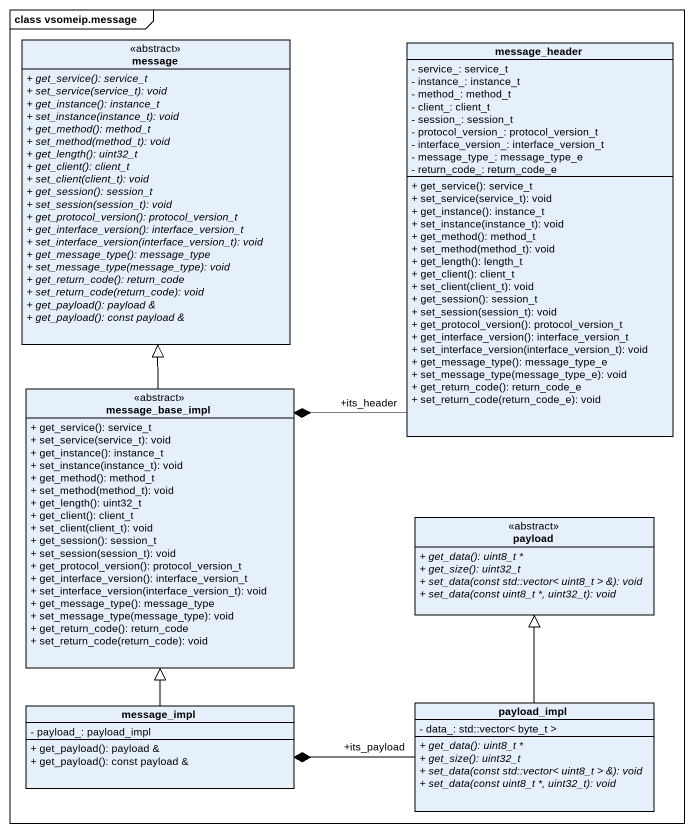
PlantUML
@startuml
mainframe class vsomeip.message
hide circle
hide empty members
skinparam classAttributeIconSize 0
class message <<abstract>> {
  {abstract} + get_service(): service_t
  {abstract} + set_service(service_t): void
  {abstract} + get_instance(): instance_t
  {abstract} + set_instance(instance_t): void
  {abstract} + get_method(): method_t
  {abstract} + set_method(method_t): void
  {abstract} + get_length(): uint32_t
  {abstract} + get_client(): client_t
  {abstract} + set_client(client_t): void
  {abstract} + get_session(): session_t
  {abstract} + set_session(session_t): void
  {abstract} + get_protocol_version(): protocol_version_t
  {abstract} + get_interface_version(): interface_version_t
  {abstract} + set_interface_version(interface_version_t): void
  {abstract} + get_message_type(): message_type
  {abstract} + set_message_type(message_type): void
  {abstract} + get_return_code(): return_code
  {abstract} + set_return_code(return_code): void
  {abstract} + get_payload(): payload &
  {abstract} + get_payload(): const payload &
}
class message_header {
  - service_: service_t
  - instance_: instance_t
  - method_: method_t
  - client_: client_t
  - session_: session_t
  - protocol_version_: protocol_version_t
  - interface_version_: interface_version_t
  - message_type_: message_type_e
  - return_code_: return_code_e
  + get_service(): service_t
  + set_service(service_t): void
  + get_instance(): instance_t
  + set_instance(instance_t): void
  + get_method(): method_t
  + set_method(method_t): void
  + get_length(): length_t
  + get_client(): client_t
  + set_client(client_t): void
  + get_session(): session_t
  + set_session(session_t): void
  + get_protocol_version(): protocol_version_t
  + get_interface_version(): interface_version_t
  + set_interface_version(interface_version_t): void
  + get_message_type(): message_type_e
  + set_message_type(message_type_e): void
  + get_return_code(): return_code_e
  + set_return_code(return_code_e): void
}
class message_base_impl <<abstract>> {
  + get_service(): service_t
  + set_service(service_t): void
  + get_instance(): instance_t
  + set_instance(instance_t): void
  + get_method(): method_t
  + set_method(method_t): void
  + get_length(): uint32_t
  + get_client(): client_t
  + set_client(client_t): void
  + get_session(): session_t
  + set_session(session_t): void
  + get_protocol_version(): protocol_version_t
  + get_interface_version(): interface_version_t
  + set_interface_version(interface_version_t): void
  + get_message_type(): message_type
  + set_message_type(message_type): void
  + get_return_code(): return_code
  + set_return_code(return_code): void
}
class payload <<abstract>> {
  {abstract} + get_data(): uint8_t *
  {abstract} + get_size(): uint32_t
  {abstract} + set_data(const std::vector< uint8_t > &): void
  {abstract} + set_data(const uint8_t *, uint32_t): void
}
class message_impl {
  - payload_: payload_impl
  + get_payload(): payload &
  + get_payload(): const payload &
}
class payload_impl {
  - data_: std::vector< byte_t >
  {abstract} + get_data(): uint8_t *
  {abstract} + get_size(): uint32_t
  {abstract} + set_data(const std::vector< uint8_t > &): void
  {abstract} + set_data(const uint8_t *, uint32_t): void
}
message_header "+its_header" --* message_base_impl
message_base_impl -up-|> message
message_impl -up-|> message_base_impl
payload_impl -up-|> payload
payload_impl "+its_payload" -left-* message_impl
@enduml
